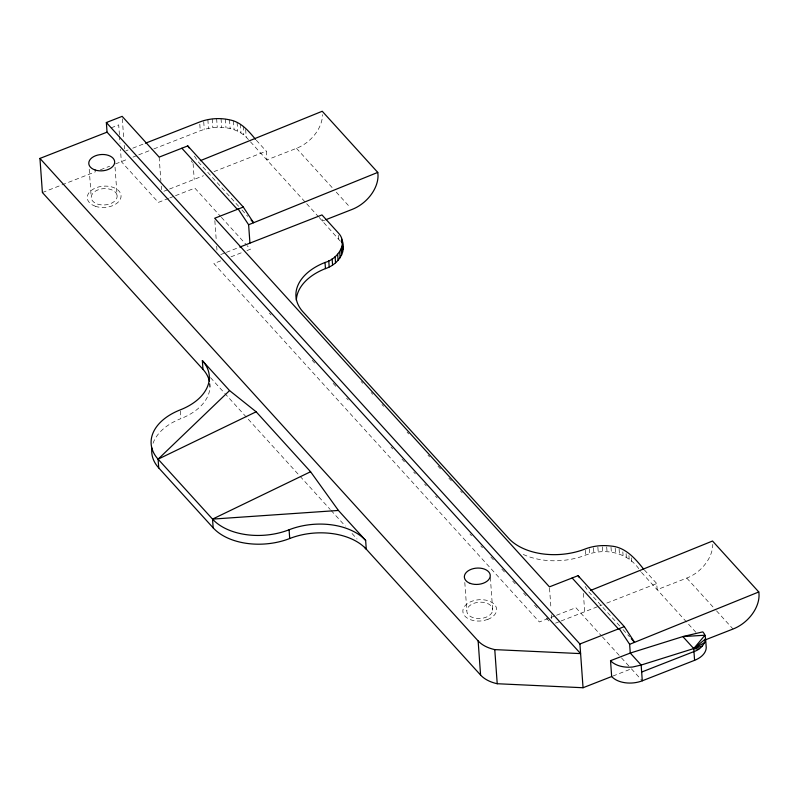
<?xml version="1.0" encoding="UTF-8"?>
<svg xmlns="http://www.w3.org/2000/svg" width="799" height="799" viewBox="0 0 799 799"><rect width="100%" height="100%" fill="white"/><g stroke="black" fill="none" stroke-linecap="round" stroke-linejoin="round"><path stroke-width="0.6" stroke-dasharray="4 3" d="M111.161 127.85L118.701 124.894L119.401 134.691M125.813 150.901L128.12 149.992M132.734 148.185L144.269 143.67M42.397 192.539L95.8 171.635M100.434 169.817L109.723 166.182M115.525 163.915L128.299 158.911M132.944 157.103L137.588 155.286M138.746 154.826L152.679 149.373M153.837 148.924L200.269 130.746C215.141 125.323 234.247 125.583 246.202 137.138L305.837 202.796M163.915 191.231L168.409 189.473M169.528 189.033L203.525 175.72M213.982 171.625L266.257 151.161L266.886 159.91L296.489 148.324A31.481 21.933 -42.2 0 0 322.506 114.617M168.619 198.382L158.352 202.397L121.338 161.638L120.459 149.393M169.758 197.932L174.322 196.145M175.46 195.705L194.856 188.105L220.544 216.399M220.744 254.551L225.238 252.794M226.357 252.354L238.711 247.52M220.714 260.854L213.872 263.54L539.375 621.962L549.642 617.947M230.981 256.839L242.387 252.374M246.951 250.586L250.377 249.248L247.061 245.593M324.684 220.154L322.406 221.053L322.147 217.378M550.781 617.497L555.345 615.709M556.484 615.27L575.879 607.669L601.567 635.964M555.505 623.17L559.989 621.412M561.118 620.973L598.641 606.281M599.799 605.822L602.126 604.913M606.771 603.095L656.728 583.54L657.168 589.662L686.77 578.077A31.481 21.933 -42.2 0 0 712.778 544.369M612.833 676.084L630.241 669.262M523.265 554.446A56.429 35.516 -4.1 0 0 585.647 555.105C605.552 547.415 629.063 552.399 640.658 571.495M296.489 148.324L332.953 188.474M336.269 192.13L350.352 207.64M686.77 578.077L715.684 609.917M716.513 610.836L733.033 629.023M256.329 140.234L266.257 151.161M644.354 569.907L656.728 583.54M306.666 203.715L318.262 216.489M319.091 217.398L340.614 241.478L340.444 239.031M641.487 572.404L695.999 632.418M238.631 206.322L198.032 161.618L192.899 153.758M241.947 209.977L247.75 216.359M619.704 625.937L588.304 591.37L585.108 586.456M623.01 629.582L629.622 636.853M221.373 217.308L246.232 244.684M602.396 636.873L620.633 656.948M621.462 657.857L630.571 667.894M631.4 668.813L642.286 680.798M361.068 381.443L362.746 383.29M371.106 392.499L372.773 394.336M381.972 404.464L383.65 406.301M407.061 432.079L408.728 433.927M427.964 455.1L429.632 456.938M437.992 466.147L440.509 468.913M448.868 478.122L451.375 480.878M460.574 491.005L462.241 492.853M269.393 313.148L271.071 314.996M312.179 360.259L314.696 363.036M333.153 383.36L337.348 387.974M346.586 398.142L348.264 399.989M391.051 447.1L392.728 448.948M401.957 459.115L404.474 461.882M413.702 472.049L415.38 473.897M424.609 484.054L426.286 485.902M435.515 496.069L437.193 497.917M469.912 533.952L471.59 535.799M480.818 545.957L482.496 547.804M490.886 557.043L493.402 559.819M501.792 569.058L505.148 572.753M512.698 581.063L515.215 583.839M523.605 593.078L526.122 595.844M534.511 605.083L538.706 609.707M546.256 618.017L549.622 621.712M210.507 377.657L223.91 392.409M224.739 393.338L299.275 475.405M300.114 476.324L330.257 509.522M331.096 510.441L345.328 526.122M352.029 533.492L357.053 539.025M191.151 160.669L192.449 162.626M631.32 557.822L631.58 561.497M628.933 555.575L629.203 559.25M626.086 553.557L626.346 557.233M622.821 551.819L623.08 555.495M619.105 549.153L619.455 554.057M615.17 548.044L615.53 552.938M611.015 547.275L611.365 552.169M606.701 546.866L607.05 551.759M602.286 546.816L602.636 551.719M597.872 547.135L598.221 552.039M593.517 547.814L593.867 552.718M589.302 548.843L589.652 553.747M585.297 550.201L585.647 555.105M583.38 593.367L584.698 611.734M549.522 588.074L551 608.708M551.44 614.781L551.789 619.634M490.336 577.337L492.693 610.236A12.984 8.17 -4.1 0 1 472.688 617.527A12.984 8.17 -4.1 0 1 473.877 603.325A12.984 8.17 -4.1 0 1 492.693 610.236M464.808 582.461L466.816 610.496M338.476 235.355L338.736 239.031M245.653 129.478L246.202 137.138M243.196 126.142L243.815 134.891M240.339 124.125L240.968 132.874M237.073 122.387L237.703 131.136M233.448 120.949L234.077 129.698M229.523 119.84L230.142 128.589M225.358 119.071L225.987 127.82M221.043 118.651L221.673 127.401M216.639 118.612L217.258 127.361M212.214 118.931L212.844 127.68M207.86 119.61L208.489 128.359M214.851 220.674L216.329 241.308M216.679 246.162L217.028 251.016M203.725 121.728L204.274 129.388M199.8 124.185L200.269 130.746M209.738 383.65L209.967 386.926M193.098 163.615L194.227 179.356M180.304 410.986L180.854 418.636A56.429 35.516 -4.1 0 0 152.669 444.514M159.161 157.113L160.889 181.243M161.238 186.077L161.498 189.693M122.317 118.771L123.705 138.077M124.225 145.318L124.484 148.934M119.49 135.92L120.02 143.271M115.036 167.151L117.133 196.394A12.984 8.17 -4.1 0 1 97.478 204.085A12.984 8.17 -4.1 0 1 97.917 189.902A12.984 8.17 -4.1 0 1 117.133 196.394M89.208 169.168L91.216 197.193M209.807 383.45A56.429 35.516 -4.1 0 1 180.854 418.636M487.919 619.355L483.814 620.553A16.929 10.657 -4.1 0 1 463.17 609.028A16.929 10.657 -4.1 0 1 489.717 601.317A16.929 10.657 -4.1 0 1 487.919 619.355M95.441 206.312L91.985 204.724A16.929 10.657 -4.1 0 1 98.706 186.936A16.929 10.657 -4.1 0 1 120.979 197.203A16.929 10.657 -4.1 0 1 95.441 206.312"/><path stroke-width="1.2" d="M643.525 568.998C635.205 558.481 625.307 547.065 610.925 546.047C602.286 544.918 593.367 545.867 585.218 548.973A56.429 35.516 -4.1 0 1 508.663 538.316L302.911 311.76A56.429 35.516 -4.1 0 1 325.023 262.471C336.988 259.246 348.893 243.875 338.297 232.909L321.967 214.921L239.83 247.081M296.349 300.304A56.429 35.516 -4.1 0 1 325.463 268.604C336.988 264.868 346.496 253.313 342.292 240.669M641.657 672.049L693.961 651.575C701.892 649.267 709.712 639.28 702.81 631.869L682.855 636.583L630.271 653.063L610.536 660.683L611.664 676.533L583.05 687.739L497.218 683.724A33.858 21.313 -4.1 0 1 480.579 675.045L364.594 547.325M158.731 467.924L158.102 459.175L229.563 390.581L256.149 411.795L310.581 471.74L338.426 510.451L365.642 540.424L366.272 549.173A56.429 35.516 -4.1 0 0 289.717 538.516A56.429 35.516 -4.1 0 1 213.163 527.859L158.731 467.924A56.429 35.516 -4.1 0 1 151.92 448.029M704.728 642.596L693.742 648.568L641.158 665.048L632.768 666.985A22.572 14.202 -4.1 0 1 610.536 660.683M213.163 527.859L212.534 519.11L158.102 459.175L256.149 411.795M365.642 540.424A56.429 35.516 -4.1 0 0 289.088 529.767A56.429 35.516 -4.1 0 1 212.534 519.11L310.581 471.74M200.329 160.679L322.237 111.261L377.757 172.404A31.481 21.933 -42.2 0 1 352.009 209.458L325.822 219.715M249.937 243.126L248.619 224.749L377.757 172.404M590.611 590.431L712.518 541.023L758.78 591.969A31.481 21.933 -42.2 0 1 733.033 629.023L704.568 640.159M611.664 676.533A22.572 14.202 -4.1 0 0 642.286 680.798L641.158 665.048L630.271 653.063L629.642 644.314L758.78 591.969M107.046 132.155L39.95 158.422L478.132 640.918A33.858 21.313 -4.1 0 0 494.771 649.607L580.603 653.612L107.046 132.155L106.357 122.537L122.147 116.354L159.161 157.113L187.775 145.907L243.296 207.051L253.553 222.751L251.066 220.015M145.418 143.221L199.65 121.997C209.118 118.402 219.635 117.643 229.523 119.84C240.889 121.778 248.579 130.926 255.51 139.326M243.296 207.051L214.681 218.247L549.442 586.865L578.057 575.66L624.319 626.606L634.576 642.316L631.27 638.681M106.357 122.537L579.914 643.994L624.319 626.606M642.286 680.798L694.581 660.324A22.572 14.202 -4.1 0 0 706.236 647.639L705.607 638.89L693.742 648.568L694.581 660.324M702.371 646.101L693.742 648.568L682.855 636.583L704.948 635.225L693.742 648.568L698.696 649.168M212.534 519.11L338.426 510.451M181.852 148.224L237.373 209.368M572.134 577.977L618.396 628.923M158.102 459.175A56.429 35.516 -4.1 0 1 180.224 409.887A56.429 35.516 -4.1 0 0 202.347 360.609L229.563 390.581M209.398 381.143A56.429 35.516 -4.1 0 0 202.966 369.358L42.397 192.539L39.95 158.422M619.225 628.603L629.642 644.314M238.202 209.038L248.619 224.749M578.057 575.66L579.335 577.627M187.775 145.907L189.053 147.875M342.731 246.791L342.941 249.578M579.914 643.994L583.05 687.739M494.771 649.607L497.218 683.724M478.132 640.918L480.579 675.045M341.602 239.181L341.872 242.856M342.122 246.252L342.561 252.374M341.173 249.018L341.612 255.141M339.675 251.705L340.114 257.827M337.637 254.272L338.077 260.394M335.111 256.669L335.55 262.801M332.134 258.866L332.574 264.988M328.749 260.814L329.188 266.936M325.023 262.471L325.463 268.604M289.088 529.767L289.717 538.516M202.347 360.609L202.966 369.358M470.241 583.41A12.984 8.17 -4.1 0 0 490.246 576.119A12.984 8.17 -4.1 0 0 471.43 569.208A12.984 8.17 -4.1 0 0 470.241 583.41M95.031 169.967A12.984 8.17 -4.1 0 0 114.686 162.277A12.984 8.17 -4.1 0 0 95.471 155.785A12.984 8.17 -4.1 0 0 95.031 169.967"/></g></svg>
